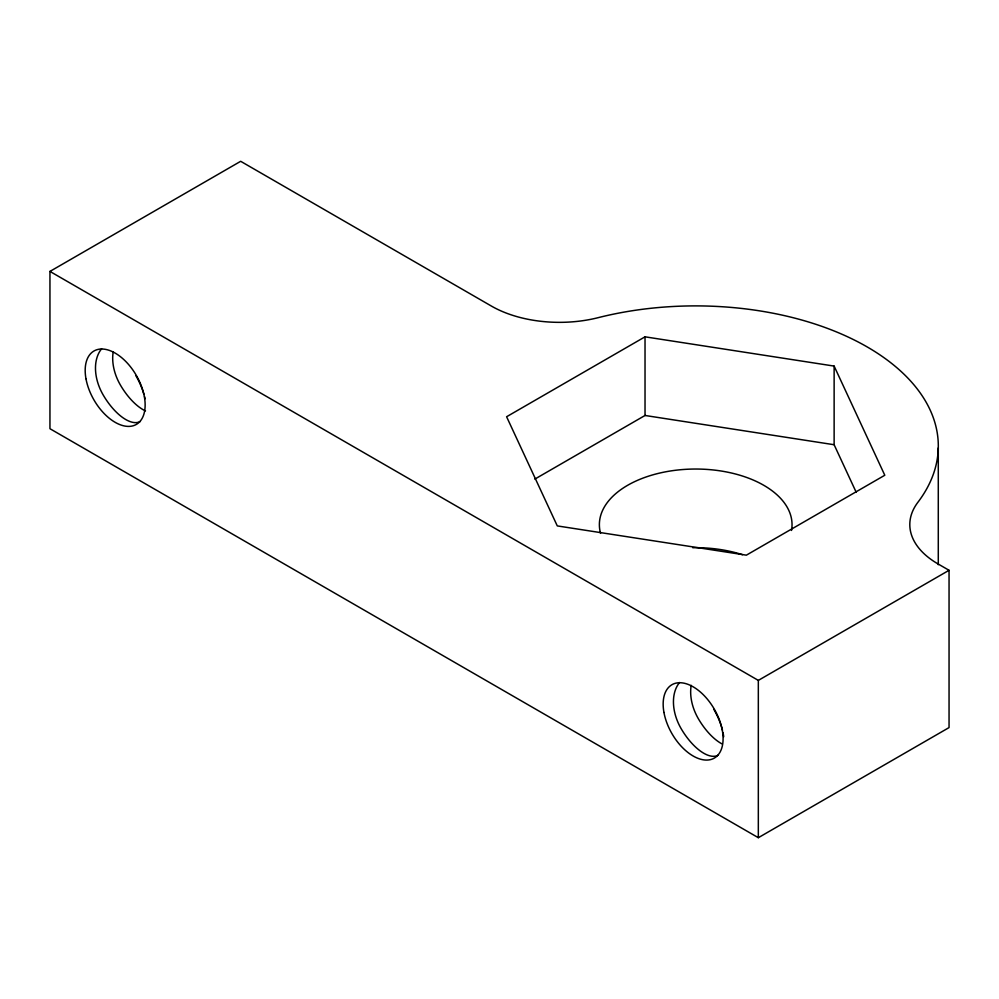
<?xml version="1.0" encoding="UTF-8"?>
<svg xmlns="http://www.w3.org/2000/svg" width="999" height="999" viewBox="0 0 999 999"><rect width="100%" height="100%" fill="white"/><g stroke="black" fill="none" stroke-linecap="round" stroke-linejoin="round"><path stroke-width="1.5" d="M49.95 271.416L240.672 161.301L491.383 306.056A96.329 55.619 0 0 0 598.151 317.67A242.745 140.147 0 0 1 867.207 346.94A242.745 140.147 0 0 1 917.906 502.272A96.329 55.619 0 0 0 938.024 563.923L949.05 570.292L949.05 727.584L758.328 837.699L49.95 428.708L49.95 271.416L758.328 680.394L949.05 570.292M645.029 336.825L506.605 416.745L557.28 525.911L746.365 555.169L884.789 475.249L834.128 366.084L645.029 336.825L645.029 415.472L534.827 479.108M645.029 415.472L834.128 444.73L856.218 492.32M938.286 447.927L938.286 564.735M834.128 366.084L834.128 444.73M758.328 680.394L758.328 837.699M692.757 547.714A96.329 55.619 0 0 1 742.507 554.695M600.561 533.354A96.329 55.619 0 0 1 693.169 469.055A96.329 55.619 0 0 1 791.508 530.457M718.331 755.094A41.908 18.981 60 0 1 680.993 728.396A41.908 28.896 60 0 1 679.57 682.492M713.873 709.415A41.908 18.981 60 0 1 722.489 730.269M722.989 732.479A41.908 18.981 60 0 1 723.701 736.738M721.865 743.818A41.908 18.981 60 0 1 698.201 718.468A41.908 28.896 60 0 1 691.208 685.351M145.504 410.914A41.908 18.981 60 0 1 120.242 384.777A41.908 28.896 60 0 1 113.237 351.66M140.359 421.416A41.908 18.981 60 0 1 103.034 394.717A41.908 28.896 60 0 1 101.611 348.801M135.914 375.736A41.908 18.981 60 0 1 143.918 394.33M144.53 396.578A41.908 18.981 60 0 1 145.03 398.801M663.948 712.449A42.383 24.476 60 0 0 713.636 758.466A42.383 24.476 60 0 0 701.785 693.269A42.383 24.476 60 0 0 663.948 712.449M85.976 378.771A42.383 24.476 60 0 0 135.677 424.787A42.383 24.476 60 0 0 123.826 359.578A42.383 24.476 60 0 0 85.976 378.771"/></g></svg>
